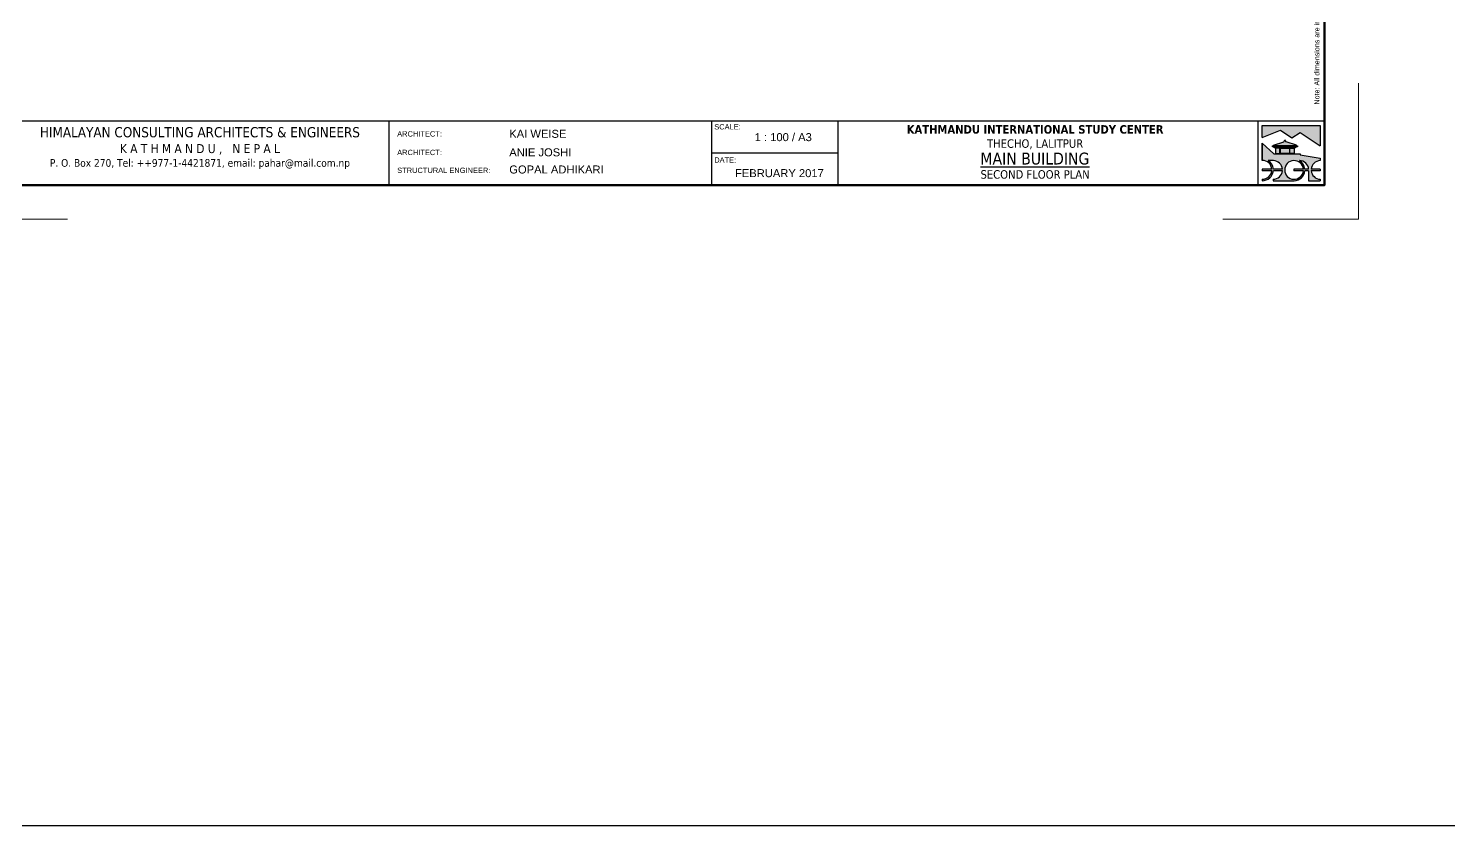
# Model space of a CAD drawing. Header units: inches. Extents: x 527934 to 2134587, y -408734 to 227304.
# Drawn here: x 1397787 to 1439592, y -227712 to -204253 of the extents above; entities that cross this region are included whole.
import ezdxf

# ---------------------------------------------------------------- set-up
doc = ezdxf.new("R2010")
doc.units = ezdxf.units.IN
doc.header["$MEASUREMENT"] = 0
for name, color, linetype, lineweight in [('1 LIGHT N SWITCH', 3, 'Continuous', 25), ('TITLE THICK', 7, 'Continuous', 50), ('TITLE THIN', 7, 'Continuous', 25)]:
    doc.layers.add(name, color=color, linetype=linetype, lineweight=lineweight)
doc.layers.add('paper', color=4, linetype='Continuous', lineweight=0, plot=False)
doc.styles.get("Standard").update_dxf_attribs({"font": 'arial.ttf'})
doc.styles.add('style1', font='arial.ttf')

# ---------------------------------------------------------------- blocks, each defined once
blk = doc.blocks.new('12')
at = {"layer": 'TITLE THIN'}
blk.add_hatch(color=256, dxfattribs=at).paths.add_polyline_path([(866309, -470587), (864688, -470587), (864688, -470925), (865201, -470721), (865517, -470933), (865752, -470788), (866309, -471159)])
h = blk.add_hatch(color=256, dxfattribs=at)
h.paths.add_polyline_path([(865361, -471048), (865325, -470995), (865290, -471048), (865001, -471143), (865001, -471150), (865653, -471150), (865653, -471144)])
h.paths.add_polyline_path([(865675, -471160), (864976, -471160), (864976, -471184), (865675, -471184)])
h.paths.add_polyline_path([(865624, -471194), (865027, -471194), (865027, -471216), (865624, -471216)])
h.paths.add_polyline_path([(865455, -471226), (865196, -471226), (865196, -471377), (865455, -471377)])
h.paths.add_polyline_path([(865186, -471226), (865066, -471226), (865066, -471377), (865186, -471377)])
h.paths.add_polyline_path([(865585, -471226), (865464, -471226), (865464, -471377), (865585, -471377)])
h = blk.add_hatch(color=256, dxfattribs=at)
h.paths.add_polyline_path([(866309, -471573), (866309, -471501), (865751, -471414), (865751, -471387), (865012, -471387), (864688, -471081), (864688, -471573, -0.406693), (864963, -471815), (864688, -471815), (864688, -471855), (864963, -471855, -0.382198), (864688, -472097), (864688, -472137, 0.386251), (865003, -471855), (865256, -471855, -0.391099), (864995, -472097), (864995, -472137), (865586, -472137, 0.390246), (865883, -471855), (865989, -471855), (865989, -472137), (866309, -472137), (866309, -472097, -0.378308), (866061, -471855), (866309, -471855), (866309, -471815), (866061, -471815, -0.377761)])
h.paths.add_polyline_path([(865843, -471815), (865578, -471815), (865578, -471855), (865843, -471855, -26.183531)], flags=17)
h.paths.add_polyline_path([(865256, -471815), (865003, -471815, 0.249939), (864853, -471573), (865007, -471573, -0.377761)], flags=17)
h.paths.add_polyline_path([(865733, -471573, -0.387177), (865989, -471815), (865883, -471815, 0.250114)], flags=16)
for p, q in [((864688, -470925), (865201, -470721)), ((865001, -471143), (865290, -471048)), ((865201, -470721), (865517, -470933)), ((865290, -471048), (865325, -470995)), ((865361, -471048), (865325, -470995)), ((865653, -471144), (865361, -471048)), ((865517, -470933), (865752, -470788)), ((865752, -470788), (866309, -471159)), ((864688, -471081), (865012, -471387)), ((864688, -471081), (864688, -471573)), ((864688, -471573), (864688, -471081)), ((865001, -471150), (865001, -471143)), ((865001, -471150), (865653, -471150)), ((865012, -471387), (865751, -471387)), ((865653, -471150), (865653, -471144)), ((865751, -471387), (865751, -471414)), ((865751, -471414), (866309, -471501)), ((864688, -471815), (864688, -471855)), ((864963, -471815), (864688, -471815)), ((865007, -471573), (864853, -471573)), ((865256, -471815), (865003, -471815)), ((865578, -471815), (865578, -471855)), ((865843, -471815), (865578, -471815)), ((865989, -471815), (865883, -471815)), ((866309, -471815), (866061, -471815)), ((866309, -471501), (866309, -471573)), ((866309, -471815), (866309, -471855)), ((864963, -471855), (864688, -471855)), ((864688, -472097), (864688, -472137)), ((864995, -472097), (864995, -472131)), ((864995, -472097), (864995, -472137)), ((864995, -472137), (865586, -472137)), ((865256, -471855), (865003, -471855)), ((865843, -471855), (865578, -471855)), ((865989, -471855), (865883, -471855)), ((865989, -471855), (865989, -472137)), ((865989, -472137), (866309, -472137)), ((866309, -471855), (866061, -471855)), ((866309, -472097), (866309, -472137))]:
    blk.add_line(p, q, dxfattribs=at)
for points in [[(864688, -470925), (864688, -470587), (866309, -470587), (866309, -471159)], [(865186, -471226), (865066, -471226), (865066, -471377), (865186, -471377)], [(865186, -471377), (865186, -471226)], [(865196, -471226), (865455, -471226)], [(865196, -471226), (865196, -471377)], [(865455, -471377), (865196, -471377)], [(865455, -471226), (865455, -471377)], [(865464, -471226), (865585, -471226), (865585, -471377), (865464, -471377)], [(865464, -471377), (865464, -471226)]]:
    blk.add_lwpolyline(points, dxfattribs=at)
for points in [[(864976, -471160), (865675, -471160), (865675, -471184), (864976, -471184)], [(865027, -471194), (865624, -471194), (865624, -471216), (865027, -471216)]]:
    blk.add_lwpolyline(points, close=True, dxfattribs=at)
for centre, radius, start, end in [((864701, -471834), 262, 4.3183, 92.8433), ((864701, -471834), 302, 3.7459, 59.8777), ((864994, -471835), 262, 4.4292, 87.2077), ((865581, -471835), 262, 4.3644, 355.6157), ((865581, -471835), 302, 3.7858, 59.9554), ((865728, -471835), 262, 4.3853, 89.0464), ((866322, -471835), 262, 92.7923, 175.5708), ((864690, -471822), 274, 269.5831, 353.2503), ((864690, -471822), 314, 269.6364, 354.1129), ((864994, -471835), 262, 270.1709, 355.6125), ((865581, -471835), 302, 270.9248, 356.1969), ((866322, -471835), 262, 184.3195, 267.2077)]:
    blk.add_arc(centre, radius, start, end, dxfattribs=at)

msp = doc.modelspace()

# ---------------------------------------------------------------- linework, layer by layer
at = {"layer": '1 LIGHT N SWITCH', "ltscale": 400}
msp.add_lwpolyline([(1314021.5, -227711.5), (1533087.5, -227711.5), (1533087.5, -82366), (1314021.5, -82366)], close=True, dxfattribs=at)
at = {"layer": 'paper'}
for points in [[(1398942.1, -209863), (1394942.1, -209863), (1394942.1, -205863)], [(1436942.1, -205863), (1436942.1, -209863), (1432942.1, -209863)]]:
    msp.add_lwpolyline(points, dxfattribs=at)
at = {"layer": 'TITLE THICK'}
msp.add_lwpolyline([(1396942.1, -181163), (1435942.1, -181163), (1435942.1, -208863), (1396942.1, -208863)], close=True, dxfattribs=at)
at = {"layer": 'TITLE THIN'}
for p, q in [((1435942.1, -206978.7), (1396942.1, -206978.7)), ((1408402.1, -208863), (1408402.1, -206978.7)), ((1417892, -206978.7), (1417892, -208863)), ((1421609.8, -206978.7), (1421609.8, -208863)), ((1433976.6, -206978.7), (1433976.6, -208863)), ((1435942.1, -208863), (1435942.1, -206978.7)), ((1421609.8, -207920.9), (1417892, -207920.9)), ((1397442.1, -208863), (1435942.1, -208863))]:
    msp.add_line(p, q, dxfattribs=at)

# ---------------------------------------------------------------- block references
at = {"layer": 'TITLE THIN', "xscale": 1.051661972887814, "yscale": 1.051661972887814, "zscale": 1.05166197288783}
msp.add_blockref('12', (524744.2, 287792.8), dxfattribs=at)

# ---------------------------------------------------------------- texts
at = {"layer": 'TITLE THIN', "insert": (1435638.8, -206494.7), "char_height": 150, "width": 16825.937, "attachment_point": 1, "rotation": 90, "style": 'style1'}
msp.add_mtext('Note: All dimensions are in mm unless otherwise specified.', dxfattribs=at)
at = {"layer": 'TITLE THIN'}
for s, insert, char_height, width, attachment_point in [('{\\fTahoma|b0|i0|c0|p34;\\H0.8845x;HIMALAYAN CONSULTING ARCHITECTS & ENGINEERS\\H1.131x;\\P\\H0.7778x;K A T H M A N D U ,   N E P A L\\P\\H0.8572x;P. O. Box 270, Tel: ++977-1-4421871, email: pahar@mail.com.np}', (1402835.8, -207157.7), 339.174, 10665.124, 2), ('ARCHITECT:', (1408642.6, -207278.4), 157.02, 1609.504, 1), ('KAI WEISE', (1411941.5, -207236.6), 235.54, 3886.107, 1), ('{\\fArial|b0|i0|c0|p34;SCALE:}', (1417975.3, -207069.8), 157.025, 1609.504, 1), ('1 : 100 / A3', (1419164.9, -207334.6), 235.537, 1999.11, 1), ('{\\fTahoma|b1|i0|c0|p34;KATHMANDU INTERNATIONAL STUDY CENTER\\P\\fTahoma|b0|i0|c0|p34;THECHO, LALITPUR}', (1427419.5, -207099.9), 250, 12323.251, 2), ('ARCHITECT:', (1408642.6, -207824), 157.02, 1609.504, 1), ('ANIE JOSHI', (1411941.5, -207782.2), 235.54, 3886.107, 1), ('{\\fArial|b0|i0|c0|p34;DATE:}', (1417975.3, -208045.9), 157.025, 1609.504, 1), ('{\\fTahoma|b0|i0|c0|p34;\\LMAIN BUILDING}', (1427413.4, -207908.1), 350, 10677.7, 2), ('{\\fArial|b0|i0|c0|p34;STRUCTURAL ENGINEER:}', (1408642.6, -208350.7), 157.025, 3374.456, 1), ('{\\fArial|b0|i0|c0|p34;GOPAL ADHIKARI}', (1411941.5, -208286.7), 235.537, 3886.107, 1), ('FEBRUARY 2017', (1418585.1, -208394.7), 235.537, 3314.278, 1), ('{\\fTahoma|b0|i0|c0|p34;SECOND FLOOR PLAN}', (1427419.5, -208424.9), 250, 12323.251, 2)]:
    msp.add_mtext(s, dxfattribs=dict(at, insert=insert, char_height=char_height, width=width, attachment_point=attachment_point))

doc.saveas('drawing.dxf')
